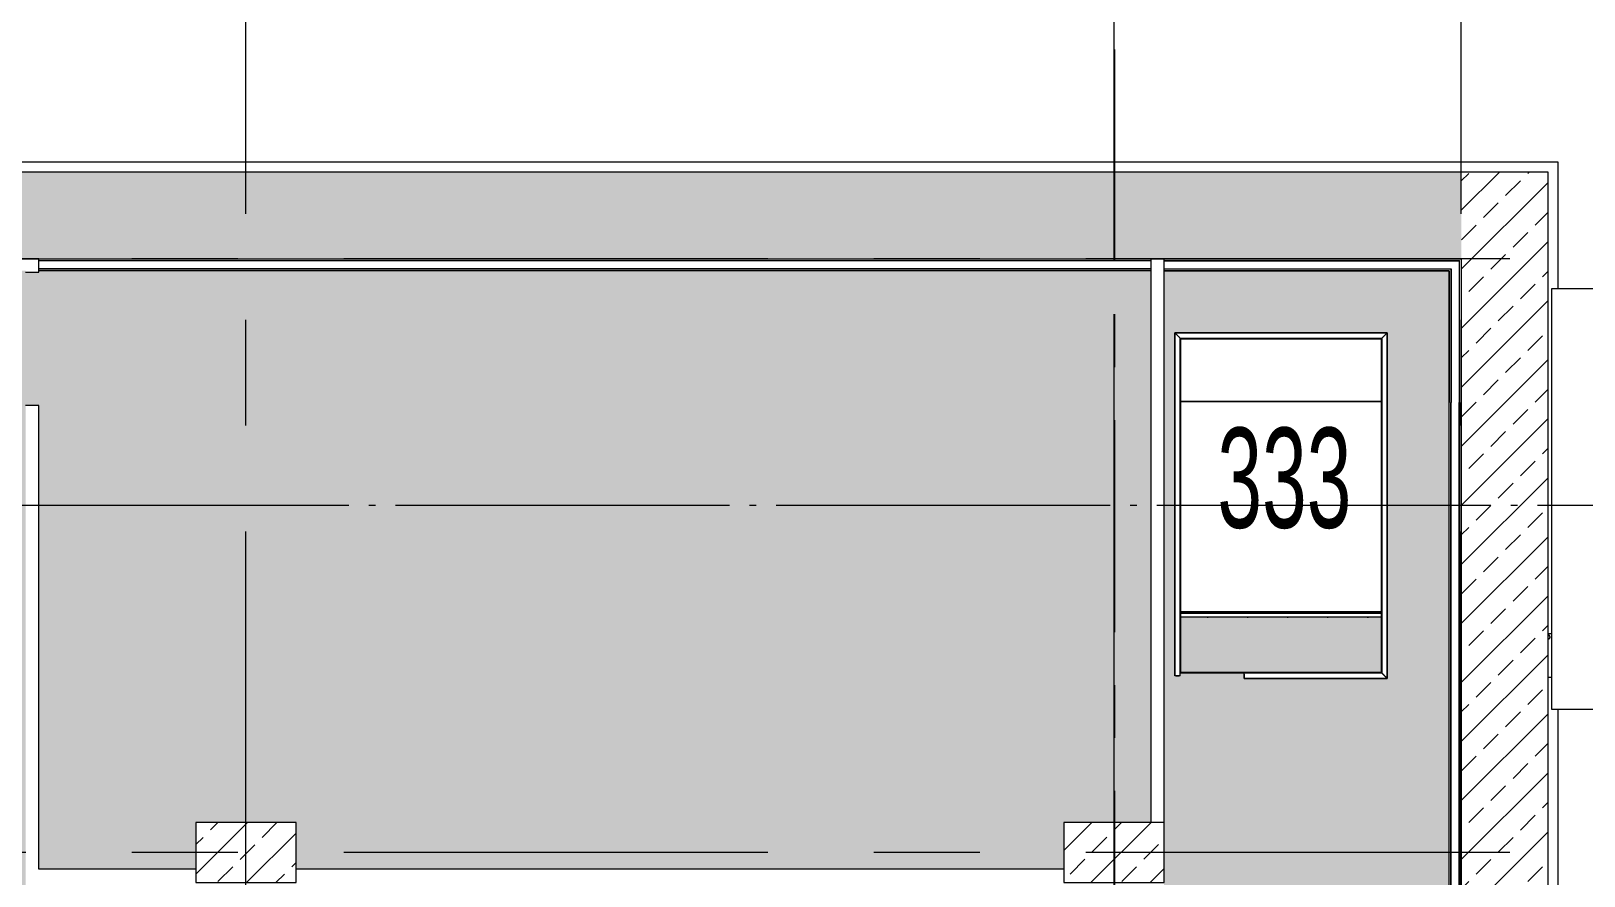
# Model space of a CAD drawing. Header units: metres. Extents: x -201 to 705, y -63 to 42.
# Drawn here: x 418.21 to 441.46, y -5.55 to 7.11 of the extents above; entities that cross this region are included whole.
import ezdxf

# ---------------------------------------------------------------- set-up
doc = ezdxf.new("R2010")
doc.units = ezdxf.units.M
for name, pattern in [('Dash', [3, 1.5, -1.5]), ('Grid Line', [11.1125, 6.35, -1.5875, 1.5875, -1.5875]), ('Grid Line 1_4_', [5.55625, 3.175, -0.79375, 0.79375, -0.79375]), ('HAT AKSI', [5.6, 5, -0.3, 0, -0.3])]:
    doc.linetypes.add(name, pattern=pattern)
for name, color, linetype, lineweight in [('A-----NPP', 7, 'Continuous', 9), ('A_AREA', 7, 'Continuous', 9), ('A_GRID', 7, 'Continuous', 9), ('A_HANDRAIL', 7, 'Continuous', 9), ('A_HATCH', 7, 'Continuous', 9), ('A_RC', 7, 'Continuous', 9), ('A_TEXT_40', 7, 'Continuous', 9), ('A_WALL', 7, 'Continuous', 9), ('G-PLANOTM', 7, 'Continuous', 9)]:
    doc.layers.add(name, color=color, linetype=linetype, lineweight=lineweight)
doc.styles.add('Arial Narrow_2', font='ARIALN.TTF', dxfattribs={"width": 0.7, "height": 1.5})
pattern_1 = [(45, (0, 0), (-0.442274, 0.442274), []), (45, (0.4423, 0), (-0.442274, 0.442274), [0.31274, -0.15637])]

# ---------------------------------------------------------------- blocks, each defined once
blk = doc.blocks.new('B1010_10_KOLON_DİKDÖRTGEN KESİT - 90x150mm-V171-_7_76 _10_76_ BİLET HOLÜ _FFL__ANAHTAR PLAN')
at = {"layer": 'A_RC', "true_color": 0x787878}
h = blk.add_hatch(dxfattribs=at)
h.set_pattern_fill('FP_8', color=8, style=0, pattern_type=2)
h.set_pattern_definition([(225, (0, -5.2), (0.442274, -0.442274), []), (225, (-0.4423, -5.2), (0.442274, -0.442274), [0.31274, -0.15637])])
h.paths.add_polyline_path([(-0.75, 0.45), (-0.75, -0.45), (0.75, -0.45), (0.75, 0.45), (-0.55, 0.45)])
at = {"layer": 'A_RC', "lineweight": 18}
for p, q in [((0.75, 0.45), (-0.75, 0.45)), ((-0.75, 0.45), (-0.75, -0.45)), ((0.75, -0.45), (0.75, 0.45)), ((-0.75, -0.45), (0.75, -0.45))]:
    blk.add_line(p, q, dxfattribs=at)
blk = doc.blocks.new('B1010_10_KOLON_DİKDÖRTGEN KESİT - 90x150mm-V188-_7_76 _10_76_ BİLET HOLÜ _FFL__ANAHTAR PLAN')
at = {"layer": 'A_RC', "true_color": 0x787878}
h = blk.add_hatch(dxfattribs=at)
h.set_pattern_fill('FP_24', color=8, style=0, pattern_type=2)
h.set_pattern_definition([(225, (-13, -5.2), (0.44228, -0.44228), []), (225, (-13.442, -5.2), (0.44228, -0.44228), [0.31274, -0.15637])])
h.paths.add_polyline_path([(-0.75, 0.45), (-0.75, -0.45), (0.75, -0.45), (0.75, 0.45), (-0.702, 0.45)])
at = {"layer": 'A_RC', "lineweight": 18}
for p, q in [((0.75, 0.45), (-0.75, 0.45)), ((-0.75, 0.45), (-0.75, -0.45)), ((0.75, -0.45), (0.75, 0.45)), ((-0.75, -0.45), (0.75, -0.45))]:
    blk.add_line(p, q, dxfattribs=at)
blk = doc.blocks.new('DOLGU BETON - DOLGU BETON-4155418-_7_76 _10_76_ BİLET HOLÜ _FFL__ANAHTAR PLAN')
at = {"layer": 'A-----NPP'}
for p, q in [((4.001, 1.559), (1.001, 1.559)), ((4, -18.559), (1.001, -18.559))]:
    blk.add_line(p, q, dxfattribs=at)
blk = doc.blocks.new('IC-TKN-M7-S22-000-10-A1-32-K-T-6C-200_rvt-2-_7_76 _10_76_ BİLET HOLÜ _FFL__ANAHTAR PLAN')
at = {"layer": 'A_HATCH', "true_color": 0x787878}
h = blk.add_hatch(dxfattribs=at)
h.set_pattern_fill('FP_3', color=8, style=0, pattern_type=2)
h.set_pattern_definition(pattern_1)
h.paths.add_polyline_path([(-24.429, 3.7), (5.2, 3.7), (5.2, 5), (-55.75, 5), (-55.75, 3.7), (-31.361, 3.7)])
h = blk.add_hatch(dxfattribs=at)
h.set_pattern_fill('FP_3', color=8, style=0, pattern_type=2)
h.set_pattern_definition(pattern_1)
h.paths.add_polyline_path([(6.363, -22), (6.5, -22), (6.5, 5), (5.2, 5), (5.2, -22)])
at = {"layer": 'A-----NPP'}
for p, q in [((6.65, 5.15), (-55.669, 5.15)), ((6.65, 3.25), (6.65, 5.15)), ((10.503, 3.25), (6.55, 3.25)), ((6.55, 3.25), (6.55, -3.05)), ((1.001, 1.559), (4.001, 1.559)), ((6.55, -3.05), (10.503, -3.05)), ((6.65, -13.75), (6.65, -3.05))]:
    blk.add_line(p, q, dxfattribs=at)
at = {"layer": 'A_RC'}
for p, q in [((1.001, -2.501), (1.001, 2.499)), ((1.001, 2.499), (4.001, 2.499)), ((4.001, 2.499), (4.001, -2.501)), ((4.001, -2.501), (1.001, -2.501))]:
    blk.add_line(p, q, dxfattribs=at)
at = {"layer": 'A_WALL', "lineweight": 18}
for p, q in [((5.2, 5), (-55.75, 5)), ((6.5, 5), (5.2, 5)), ((6.5, -22), (6.5, 5)), ((-55.75, 3.7), (5.2, 3.7)), ((5.2, 3.7), (5.2, -20.7))]:
    blk.add_line(p, q, dxfattribs=at)
at = {"layer": 'A_RC', "lineweight": 9}
blk.add_blockref('DOLGU BETON - DOLGU BETON-4155418-_7_76 _10_76_ BİLET HOLÜ _FFL__ANAHTAR PLAN', (0, 0), dxfattribs=at)
at = {"layer": 'A_RC', "lineweight": 9, "rotation": 180}
for name, p in [('B1010_10_KOLON_DİKDÖRTGEN KESİT - 90x150mm-V188-_7_76 _10_76_ BİLET HOLÜ _FFL__ANAHTAR PLAN', (-13, -5.2)), ('B1010_10_KOLON_DİKDÖRTGEN KESİT - 90x150mm-V171-_7_76 _10_76_ BİLET HOLÜ _FFL__ANAHTAR PLAN', (0, -5.2))]:
    blk.add_blockref(name, p, dxfattribs=at)
blk = doc.blocks.new('Railing - 50 x 12mm-V126-_7_76 _10_76_ BİLET HOLÜ _FFL__ANAHTAR PLAN')
at = {"layer": 'A_HANDRAIL'}
blk.add_line((-0.025, 0.006), (0.025, 0.006), dxfattribs=at)
blk = doc.blocks.new('Railing - 50 x 12mm-V127-_7_76 _10_76_ BİLET HOLÜ _FFL__ANAHTAR PLAN')
at = {"layer": 'A_HANDRAIL'}
blk.add_line((-0.025, -0.006), (0.025, -0.006), dxfattribs=at)
blk = doc.blocks.new('Railing - Railing-3516864-_7_76 _10_76_ BİLET HOLÜ _FFL__ANAHTAR PLAN')
for name, p, rotation in [('Railing - 50 x 12mm-V126-_7_76 _10_76_ BİLET HOLÜ _FFL__ANAHTAR PLAN', (0.95, -2.548), 180), ('Railing - 50 x 12mm-V127-_7_76 _10_76_ BİLET HOLÜ _FFL__ANAHTAR PLAN', (1.952, -2.55), 269.9999999999998)]:
    blk.add_blockref(name, p, dxfattribs=dict(rotation=rotation))
blk = doc.blocks.new('Top Rail Type - Top Rail_Internal_-3516866-_7_76 _10_76_ BİLET HOLÜ _FFL__ANAHTAR PLAN')
at = {"layer": 'A_HANDRAIL'}
for p, q in [((4.089, 2.589), (0.911, 2.589)), ((0.911, 2.589), (0.911, -2.55)), ((4.089, -2.589), (4.089, 2.589)), ((0.991, 2.509), (4.009, 2.509)), ((0.991, -2.55), (0.991, 2.509)), ((4.009, 2.509), (4.009, -2.509)), ((4.009, -2.509), (1.95, -2.509)), ((1.95, -2.589), (4.089, -2.589))]:
    blk.add_line(p, q, dxfattribs=at)
at = {"layer": 'A_HANDRAIL', "flags": 128}
for points in [[(0.991, -2.55), (0.99, -2.55), (0.987, -2.55), (0.983, -2.55), (0.977, -2.55), (0.971, -2.55), (0.963, -2.55), (0.955, -2.55), (0.946, -2.55), (0.938, -2.55), (0.931, -2.55), (0.924, -2.55), (0.918, -2.55), (0.914, -2.55), (0.911, -2.55), (0.911, -2.55)], [(1.95, -2.589), (1.95, -2.589), (1.95, -2.586), (1.95, -2.582), (1.95, -2.576), (1.95, -2.569), (1.95, -2.562), (1.95, -2.554), (1.95, -2.545), (1.95, -2.537), (1.95, -2.529), (1.95, -2.523), (1.95, -2.517), (1.95, -2.513), (1.95, -2.51), (1.95, -2.509)]]:
    blk.add_lwpolyline(points, dxfattribs=at)
at = {"layer": 'A_HANDRAIL'}
for points, knots in [([(0.911, 2.589), (0.911, 2.589), (0.911, 2.589), (0.914, 2.586), (0.917, 2.583), (0.921, 2.579), (0.924, 2.576), (0.927, 2.573), (0.931, 2.569), (0.934, 2.566), (0.938, 2.562), (0.942, 2.558), (0.946, 2.554), (0.951, 2.549), (0.955, 2.545), (0.959, 2.541), (0.963, 2.537), (0.967, 2.533), (0.971, 2.529), (0.974, 2.526), (0.977, 2.523), (0.98, 2.52), (0.984, 2.516), (0.987, 2.513), (0.99, 2.51), (0.991, 2.509), (0.991, 2.509)], [-1, -1, -1, -1, -0.933333, -0.866667, -0.8, -0.766667, -0.733333, -0.7, -0.666667, -0.633333, -0.6, -0.566667, -0.533333, -0.5, -0.466667, -0.433333, -0.4, -0.366667, -0.333333, -0.3, -0.266667, -0.233333, -0.2, -0.133333, -0.066667, 0, 0, 0, 0]), ([(4.009, 2.509), (4.009, 2.509), (4.01, 2.51), (4.013, 2.513), (4.016, 2.516), (4.02, 2.52), (4.023, 2.523), (4.026, 2.526), (4.029, 2.529), (4.033, 2.533), (4.037, 2.537), (4.041, 2.541), (4.045, 2.545), (4.049, 2.549), (4.054, 2.554), (4.058, 2.558), (4.062, 2.562), (4.066, 2.566), (4.069, 2.569), (4.073, 2.573), (4.076, 2.576), (4.079, 2.579), (4.083, 2.583), (4.086, 2.586), (4.089, 2.589), (4.089, 2.589), (4.089, 2.589)], [0, 0, 0, 0, 0.066667, 0.133333, 0.2, 0.233333, 0.266667, 0.3, 0.333333, 0.366667, 0.4, 0.433333, 0.466667, 0.5, 0.533333, 0.566667, 0.6, 0.633333, 0.666667, 0.7, 0.733333, 0.766667, 0.8, 0.866667, 0.933333, 1, 1, 1, 1]), ([(4.009, -2.509), (4.009, -2.509), (4.01, -2.51), (4.013, -2.513), (4.016, -2.516), (4.02, -2.52), (4.023, -2.523), (4.026, -2.526), (4.029, -2.529), (4.033, -2.533), (4.037, -2.537), (4.041, -2.541), (4.045, -2.545), (4.049, -2.549), (4.054, -2.554), (4.058, -2.558), (4.062, -2.562), (4.066, -2.566), (4.069, -2.569), (4.073, -2.573), (4.076, -2.576), (4.079, -2.579), (4.083, -2.583), (4.086, -2.586), (4.089, -2.589), (4.089, -2.589), (4.089, -2.589)], [0, 0, 0, 0, 0.066667, 0.133333, 0.2, 0.233333, 0.266667, 0.3, 0.333333, 0.366667, 0.4, 0.433333, 0.466667, 0.5, 0.533333, 0.566667, 0.6, 0.633333, 0.666667, 0.7, 0.733333, 0.766667, 0.8, 0.866667, 0.933333, 1, 1, 1, 1])]:
    blk.add_open_spline(points, degree=3, knots=knots, dxfattribs=at)
blk = doc.blocks.new('Top Rail Type - Top Rail_Internal_-V128-_7_76 _10_76_ BİLET HOLÜ _FFL__ANAHTAR PLAN')
at = {"layer": 'A_HANDRAIL'}
for p, q in [((0.91, 2.59), (4.09, 2.59)), ((0.91, -2.55), (0.91, 2.59)), ((4.09, 2.59), (4.09, -2.59)), ((0.991, 2.509), (4.009, 2.509)), ((0.991, -2.55), (0.991, 2.509)), ((4.009, 2.509), (4.009, -2.509)), ((4.009, -2.509), (1.95, -2.509)), ((4.09, -2.59), (1.95, -2.59))]:
    blk.add_line(p, q, dxfattribs=at)
blk = doc.blocks.new('Railing - 50 x 12mm-3514953-_7_76 _10_76_ BİLET HOLÜ _FFL__ANAHTAR PLAN')
at = {"layer": 'A_HANDRAIL'}
blk.add_line((-0.025, -0.006), (0.025, -0.006), dxfattribs=at)
blk = doc.blocks.new('Railing - Railing-3551808-_7_76 _10_76_ BİLET HOLÜ _FFL__ANAHTAR PLAN')
for name, p, rotation in [('Railing - 50 x 12mm-V126-_7_76 _10_76_ BİLET HOLÜ _FFL__ANAHTAR PLAN', (0.95, -2.548), 180), ('Railing - 50 x 12mm-3514953-_7_76 _10_76_ BİLET HOLÜ _FFL__ANAHTAR PLAN', (1.952, -2.55), 269.9999999999998)]:
    blk.add_blockref(name, p, dxfattribs=dict(rotation=rotation))
blk = doc.blocks.new('Top Rail Type - Top Rail_Internal_-3551810-_7_76 _10_76_ BİLET HOLÜ _FFL__ANAHTAR PLAN')
at = {"layer": 'A_HANDRAIL'}
for p, q in [((4.089, 2.589), (0.911, 2.589)), ((0.911, 2.589), (0.911, -2.55)), ((4.089, -2.589), (4.089, 2.589)), ((0.991, 2.509), (4.009, 2.509)), ((0.991, -2.55), (0.991, 2.509)), ((4.009, 2.509), (4.009, -2.509)), ((4.009, -2.509), (1.95, -2.509)), ((1.95, -2.589), (4.089, -2.589))]:
    blk.add_line(p, q, dxfattribs=at)
at = {"layer": 'A_HANDRAIL', "flags": 128}
for points in [[(0.991, -2.55), (0.99, -2.55), (0.987, -2.55), (0.983, -2.55), (0.977, -2.55), (0.971, -2.55), (0.963, -2.55), (0.955, -2.55), (0.946, -2.55), (0.938, -2.55), (0.931, -2.55), (0.924, -2.55), (0.918, -2.55), (0.914, -2.55), (0.911, -2.55), (0.911, -2.55)], [(1.95, -2.589), (1.95, -2.589), (1.95, -2.586), (1.95, -2.582), (1.95, -2.576), (1.95, -2.569), (1.95, -2.562), (1.95, -2.554), (1.95, -2.545), (1.95, -2.537), (1.95, -2.529), (1.95, -2.523), (1.95, -2.517), (1.95, -2.513), (1.95, -2.51), (1.95, -2.509)]]:
    blk.add_lwpolyline(points, dxfattribs=at)
at = {"layer": 'A_HANDRAIL'}
for points, knots in [([(0.911, 2.589), (0.911, 2.589), (0.911, 2.589), (0.914, 2.586), (0.917, 2.583), (0.921, 2.579), (0.924, 2.576), (0.927, 2.573), (0.931, 2.569), (0.934, 2.566), (0.938, 2.562), (0.942, 2.558), (0.946, 2.554), (0.951, 2.549), (0.955, 2.545), (0.959, 2.541), (0.963, 2.537), (0.967, 2.533), (0.971, 2.529), (0.974, 2.526), (0.977, 2.523), (0.98, 2.52), (0.984, 2.516), (0.987, 2.513), (0.99, 2.51), (0.991, 2.509), (0.991, 2.509)], [-1, -1, -1, -1, -0.933333, -0.866667, -0.8, -0.766667, -0.733333, -0.7, -0.666667, -0.633333, -0.6, -0.566667, -0.533333, -0.5, -0.466667, -0.433333, -0.4, -0.366667, -0.333333, -0.3, -0.266667, -0.233333, -0.2, -0.133333, -0.066667, 0, 0, 0, 0]), ([(4.009, 2.509), (4.009, 2.509), (4.01, 2.51), (4.013, 2.513), (4.016, 2.516), (4.02, 2.52), (4.023, 2.523), (4.026, 2.526), (4.029, 2.529), (4.033, 2.533), (4.037, 2.537), (4.041, 2.541), (4.045, 2.545), (4.049, 2.549), (4.054, 2.554), (4.058, 2.558), (4.062, 2.562), (4.066, 2.566), (4.069, 2.569), (4.073, 2.573), (4.076, 2.576), (4.079, 2.579), (4.083, 2.583), (4.086, 2.586), (4.089, 2.589), (4.089, 2.589), (4.089, 2.589)], [0, 0, 0, 0, 0.066667, 0.133333, 0.2, 0.233333, 0.266667, 0.3, 0.333333, 0.366667, 0.4, 0.433333, 0.466667, 0.5, 0.533333, 0.566667, 0.6, 0.633333, 0.666667, 0.7, 0.733333, 0.766667, 0.8, 0.866667, 0.933333, 1, 1, 1, 1]), ([(4.009, -2.509), (4.009, -2.509), (4.01, -2.51), (4.013, -2.513), (4.016, -2.516), (4.02, -2.52), (4.023, -2.523), (4.026, -2.526), (4.029, -2.529), (4.033, -2.533), (4.037, -2.537), (4.041, -2.541), (4.045, -2.545), (4.049, -2.549), (4.054, -2.554), (4.058, -2.558), (4.062, -2.562), (4.066, -2.566), (4.069, -2.569), (4.073, -2.573), (4.076, -2.576), (4.079, -2.579), (4.083, -2.583), (4.086, -2.586), (4.089, -2.589), (4.089, -2.589), (4.089, -2.589)], [0, 0, 0, 0, 0.066667, 0.133333, 0.2, 0.233333, 0.266667, 0.3, 0.333333, 0.366667, 0.4, 0.433333, 0.466667, 0.5, 0.533333, 0.566667, 0.6, 0.633333, 0.666667, 0.7, 0.733333, 0.766667, 0.8, 0.866667, 0.933333, 1, 1, 1, 1])]:
    blk.add_open_spline(points, degree=3, knots=knots, dxfattribs=at)
blk = doc.blocks.new('Top Rail Type - Top Rail_Internal_-V130-_7_76 _10_76_ BİLET HOLÜ _FFL__ANAHTAR PLAN')
at = {"layer": 'A_HANDRAIL'}
for p, q in [((0.91, 2.59), (4.09, 2.59)), ((0.91, -2.55), (0.91, 2.59)), ((4.09, 2.59), (4.09, -2.59)), ((0.991, 2.509), (4.009, 2.509)), ((0.991, -2.55), (0.991, 2.509)), ((4.009, 2.509), (4.009, -2.509)), ((4.009, -2.509), (1.95, -2.509)), ((4.09, -2.59), (1.95, -2.59))]:
    blk.add_line(p, q, dxfattribs=at)
blk = doc.blocks.new('Railing - 50 x 12mm-3770012-_7_76 _10_76_ BİLET HOLÜ _FFL__ANAHTAR PLAN')
at = {"layer": 'A-----NPP'}
for start, end in [(150, 180), (150, 180), (180, 210), (180, 210), (360, 30), (15, 30), (330, 360), (330, 360)]:
    blk.add_arc((0, 0), 0.03, start, end, dxfattribs=at)
blk = doc.blocks.new('Railing - 50 x 12mm-V144-_7_76 _10_76_ BİLET HOLÜ _FFL__ANAHTAR PLAN')
at = {"layer": 'A-----NPP'}
for start, end in [(150, 180), (150, 178.3442), (180, 210), (180, 210), (360, 30), (15, 30), (330, 360), (330, 360)]:
    blk.add_arc((0, 0), 0.03, start, end, dxfattribs=at)
blk = doc.blocks.new('Railing - 50 x 12mm-V145-_7_76 _10_76_ BİLET HOLÜ _FFL__ANAHTAR PLAN')
at = {"layer": 'A-----NPP'}
for start, end in [(180, 360), (180, 210), (225, 285), (300, 360)]:
    blk.add_arc((0, 0), 0.03, start, end, dxfattribs=at)
blk = doc.blocks.new('Railing - Railing-3770067-_7_76 _10_76_ BİLET HOLÜ _FFL__ANAHTAR PLAN')
for name, p, rotation in [('Railing - 50 x 12mm-3770012-_7_76 _10_76_ BİLET HOLÜ _FFL__ANAHTAR PLAN', (1.4, -1.64), 90.00000000000146), ('Railing - 50 x 12mm-V144-_7_76 _10_76_ BİLET HOLÜ _FFL__ANAHTAR PLAN', (2, -1.64), 90.00000000000146), ('Railing - 50 x 12mm-3770012-_7_76 _10_76_ BİLET HOLÜ _FFL__ANAHTAR PLAN', (2.6, -1.64), 90.00000000000146), ('Railing - 50 x 12mm-3770012-_7_76 _10_76_ BİLET HOLÜ _FFL__ANAHTAR PLAN', (3.2, -1.64), 90.00000000000146), ('Railing - 50 x 12mm-3770012-_7_76 _10_76_ BİLET HOLÜ _FFL__ANAHTAR PLAN', (3.8, -1.64), 90.00000000000146), ('Railing - 50 x 12mm-V145-_7_76 _10_76_ BİLET HOLÜ _FFL__ANAHTAR PLAN', (6.5, -1.969), 89.9999999999998)]:
    blk.add_blockref(name, p, dxfattribs=dict(rotation=rotation))
blk = doc.blocks.new('Top Rail Type - Top Rail_Internal_-3770071-_7_76 _10_76_ BİLET HOLÜ _FFL__ANAHTAR PLAN')
at = {"layer": 'A-----NPP'}
for p, q in [((4.001, -1.615), (1.001, -1.615)), ((1.001, -1.665), (4.001, -1.665))]:
    blk.add_line(p, q, dxfattribs=at)
blk = doc.blocks.new('D2030_10_U Kanal Ekipmanı - U Kanal Ekipmanı-3839442-_7_76 _10_76_ BİLET HOLÜ _FFL__ANAHTAR PLAN')
at = {"layer": 'G-PLANOTM'}
for p, q in [((-0.18, 0), (-0.18, 16.65)), ((-0.155, 0), (-0.155, 16.65)), ((-0.15, 0), (-0.15, 16.65)), ((-0.03, 0), (-0.03, 16.65)), ((-0.025, 16.65), (-0.025, 0))]:
    blk.add_line(p, q, dxfattribs=at)

msp = doc.modelspace()

# ---------------------------------------------------------------- hatches: boundary and pattern name
at = {"layer": 'A_AREA', "true_color": 0xf5daa0}
msp.add_hatch(color=41, dxfattribs=at).paths.add_polyline_path([(416.724, -9.55), (417.924, -9.55), (417.924, -9.45), (418.124, -9.45), (418.124, 1.5), (418.224, 1.5), (418.224, 3.5), (418.124, 3.5), (418.124, 3.52), (380.174, 3.52), (380.174, 3.5), (380.074, 3.5), (380.074, 3.46), (380.074, 3.458), (380.074, 1.542), (380.074, 1.54), (380.074, 1.5), (380.174, 1.5), (380.174, 1.2), (385.774, 1.2), (385.774, 1.1), (386.774, 1.1), (386.774, 1.2), (397.074, 1.2), (397.074, 1.1), (399.074, 1.1), (399.074, 1.2), (400.374, 1.2), (400.379, 1.1), (401.374, 1.1), (401.374, 1.2), (407.524, 1.2), (407.524, 1.1), (408.524, 1.1), (408.524, 1.2), (409.124, 1.2), (409.128, 1.1), (410.124, 1.1), (410.124, 1.2), (415.624, 1.2), (415.624, -9.45), (416.724, -9.45)])
at = {"layer": 'A_AREA', "true_color": 0xfadecb}
msp.add_hatch(color=254, dxfattribs=at).paths.add_polyline_path([(428.554, -5.45), (433.674, -5.45), (433.674, -4.75), (434.974, -4.75), (434.974, 3.52), (418.324, 3.52), (418.324, 3.5), (418.224, 3.5), (418.224, 1.5), (418.324, 1.5), (418.324, -5.45), (420.674, -5.45), (420.674, -4.75), (422.174, -4.75), (422.174, -5.45), (428.526, -5.45)])
at = {"layer": 'A_AREA', "true_color": 0xffff80}
h = msp.add_hatch(color=51, dxfattribs=at)
h.paths.add_polyline_path([(438.424, -20.52), (439.444, -20.52), (439.444, 3.52), (435.174, 3.52), (435.174, -20.52), (437.956, -20.52)])
h.paths.add_polyline_path([(438.433, -19.575), (435.349, -19.575), (435.349, -14.45), (435.399, -14.45), (435.399, -19.525), (438.449, -19.525), (438.449, -14.475), (436.424, -14.475), (436.424, -14.425), (438.499, -14.425), (438.499, -19.575), (438.449, -19.575)])
h.paths.add_polyline_path([(438.425, -19.501), (435.425, -19.498), (435.425, -14.501), (438.425, -14.504), (438.425, -19.282)])
h.paths.add_polyline_path([(438.391, -2.59), (436.374, -2.586), (436.374, -2.509), (438.433, -2.509), (438.43, 2.509), (435.416, 2.509), (435.412, -2.55), (435.334, -2.55), (435.334, 2.59), (438.514, 2.589), (438.514, -2.59), (438.403, -2.59)])
h.paths.add_polyline_path([(435.425, -2.5), (435.425, 2.499), (438.425, 2.499), (438.424, -2.5), (435.557, -2.5)])
h = msp.add_hatch(color=51, dxfattribs=at)
h.paths.add_polyline_path([(435.425, -2.5), (438.424, -2.5), (438.424, -1.665), (435.425, -1.665), (435.425, -2.341)])
h.paths.add_polyline_path([(438.424, -1.615), (438.424, -1.59), (435.425, -1.59), (435.425, -1.615), (438.373, -1.615)])

# ---------------------------------------------------------------- linework, layer by layer
at = {"layer": 'A-----NPP'}
for p, q in [((438.425, -1.59), (435.425, -1.59)), ((435.425, -1.594), (438.425, -1.591)), ((440.974, -1.919), (440.924, -1.919)), ((440.924, -2.569), (440.974, -2.569))]:
    msp.add_line(p, q, dxfattribs=at)
at = {"layer": 'A_AREA', "linetype": 'Dash'}
for p, q in [((435.425, 2.499), (438.424, 2.499)), ((435.425, -2.5), (435.425, 2.499)), ((438.424, 2.499), (438.424, -2.5)), ((438.424, -2.5), (435.425, -2.5))]:
    msp.add_line(p, q, dxfattribs=at)
at = {"layer": 'A_GRID', "color": 21, "linetype": 'Grid Line 1_4_', "lineweight": 25, "true_color": 0xffaaaa}
msp.add_line((434.424, 29.062), (434.424, -40.769), dxfattribs=at)
at = {"layer": 'A_GRID', "color": 253, "linetype": 'Grid Line', "true_color": 0xaaaaaa}
for p, q in [((434.424, -28.963), (434.424, 14.252)), ((421.424, -28.963), (421.424, 13.652)), ((439.624, -28.963), (439.624, 13.652)), ((451.464, 3.7), (238.638, 3.7)), ((451.464, -5.2), (238.638, -5.2))]:
    msp.add_line(p, q, dxfattribs=at)
at = {"layer": 'A_GRID', "color": 21, "linetype": 'HAT AKSI', "true_color": 0xffaaaa}
msp.add_line((451.464, 0), (238.638, 0), dxfattribs=at)
at = {"layer": 'A_RC'}
for p, q in [((434.974, 3.52), (418.324, 3.52)), ((439.444, 3.52), (435.174, 3.52)), ((439.444, -20.52), (439.444, 3.52)), ((435.424, 2.5), (438.433, 2.5)), ((435.424, -2.509), (435.424, 2.5)), ((436.374, -2.509), (435.424, -2.509))]:
    msp.add_line(p, q, dxfattribs=at)
at = {"layer": 'A_WALL', "lineweight": 18}
for p, q in [((418.324, 3.7), (418.124, 3.7)), ((418.124, 3.5), (418.324, 3.5)), ((418.324, 3.5), (418.324, 3.7)), ((435.174, 3.7), (434.974, 3.7)), ((434.974, 3.7), (434.974, -4.75)), ((435.174, -4.75), (435.174, 3.7)), ((418.324, 1.5), (418.124, 1.5)), ((418.324, -5.45), (418.324, 1.5)), ((420.674, -5.45), (418.324, -5.45)), ((433.674, -5.45), (422.174, -5.45))]:
    msp.add_line(p, q, dxfattribs=at)
at = {"layer": 'G-PLANOTM'}
for p, q in [((435.174, 3.675), (439.599, 3.675)), ((435.174, 3.67), (439.594, 3.67)), ((435.174, 3.55), (439.474, 3.55)), ((439.469, 3.545), (435.174, 3.545)), ((435.174, 3.52), (439.444, 3.52)), ((439.444, 3.52), (439.444, 1.545)), ((439.474, 3.55), (439.469, 3.545)), ((439.469, 3.545), (439.469, 1.545)), ((439.474, 3.55), (439.474, 1.545)), ((439.599, 3.675), (439.594, 3.67)), ((439.594, 3.67), (439.594, 1.545)), ((439.599, 1.545), (439.599, 3.675)), ((439.444, -19.33), (439.444, 1.545)), ((439.474, 1.545), (439.469, 1.545)), ((439.469, -19.33), (439.469, 1.545)), ((439.469, 1.545), (439.474, 1.545)), ((439.474, -19.33), (439.474, 1.545)), ((439.599, 1.545), (439.594, 1.545)), ((439.594, -19.33), (439.594, 1.545)), ((439.594, 1.545), (439.599, 1.545)), ((439.599, 1.545), (439.599, -19.33))]:
    msp.add_line(p, q, dxfattribs=at)

# ---------------------------------------------------------------- block references
at = {"lineweight": 5}
msp.add_blockref('IC-TKN-M7-S22-000-10-A1-32-K-T-6C-200_rvt-2-_7_76 _10_76_ BİLET HOLÜ _FFL__ANAHTAR PLAN', (434.424, 0), dxfattribs=at)
at = {"layer": 'A-----NPP'}
for name in ['Top Rail Type - Top Rail_Internal_-3770071-_7_76 _10_76_ BİLET HOLÜ _FFL__ANAHTAR PLAN', 'Railing - Railing-3770067-_7_76 _10_76_ BİLET HOLÜ _FFL__ANAHTAR PLAN']:
    msp.add_blockref(name, (434.424, 0), dxfattribs=at)
at = {"layer": 'A_HANDRAIL'}
for name in ['Top Rail Type - Top Rail_Internal_-V128-_7_76 _10_76_ BİLET HOLÜ _FFL__ANAHTAR PLAN', 'Top Rail Type - Top Rail_Internal_-V130-_7_76 _10_76_ BİLET HOLÜ _FFL__ANAHTAR PLAN', 'Top Rail Type - Top Rail_Internal_-3516866-_7_76 _10_76_ BİLET HOLÜ _FFL__ANAHTAR PLAN', 'Top Rail Type - Top Rail_Internal_-3551810-_7_76 _10_76_ BİLET HOLÜ _FFL__ANAHTAR PLAN', 'Railing - Railing-3516864-_7_76 _10_76_ BİLET HOLÜ _FFL__ANAHTAR PLAN', 'Railing - Railing-3551808-_7_76 _10_76_ BİLET HOLÜ _FFL__ANAHTAR PLAN']:
    msp.add_blockref(name, (434.424, 0), dxfattribs=at)
at = {"layer": 'G-PLANOTM', "rotation": 89.9999999999999}
msp.add_blockref('D2030_10_U Kanal Ekipmanı - U Kanal Ekipmanı-3839442-_7_76 _10_76_ BİLET HOLÜ _FFL__ANAHTAR PLAN', (434.974, 3.7), dxfattribs=at)

# ---------------------------------------------------------------- texts
at = {"layer": 'A_TEXT_40', "insert": (435.971, 1.168), "char_height": 1.5, "width": 2.44114, "attachment_point": 1, "style": 'Arial Narrow_2'}
msp.add_mtext('333', dxfattribs=at)

doc.saveas('drawing.dxf')
